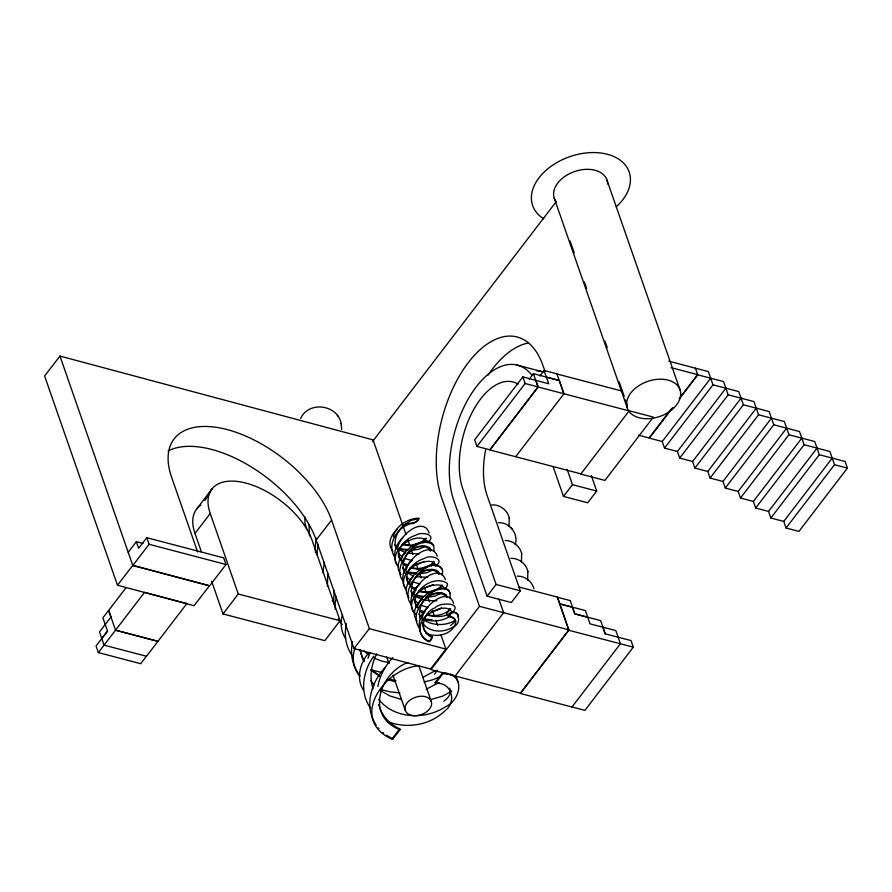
<?xml version="1.0" encoding="UTF-8"?>
<svg xmlns="http://www.w3.org/2000/svg" width="892" height="892" viewBox="0 0 892 892"><rect width="100%" height="100%" fill="white"/><g stroke="black" fill="none" stroke-linecap="round" stroke-linejoin="round"><path stroke-width="1.34" d="M457.942 681.889L456.537 677.697L452.679 674.831M452.3 612.391C447.583 603.672 433.501 610.362 427.491 615.012C417.411 621.122 417.166 637.624 429.175 641.671C437.593 635.728 423.332 634.101 423.243 627.031M397.854 550.855C395.424 537.943 423.354 514.706 429.097 533.07M414.167 597.707L414.178 597.194C419.541 589.489 429.03 584.539 438.451 584.962C440.715 585.152 443.937 586.033 444.149 588.765C445.242 588.898 448.33 585.654 447.271 583.446C434.627 573.969 409.149 591.017 416.419 606.917M341.681 429.531L341.145 423.611M414.245 597.149C410.654 602.167 410.621 609.649 415.159 614.097M437.281 556.207C431.137 538.712 404.578 560.756 406.05 573.255M445.442 579.633C439.299 562.138 412.728 584.182 414.2 596.681M304.741 516.468L304.986 523.069L306.792 529.391M422.362 620.107C420.701 607.575 448.13 585.264 453.56 603.349M309.022 524.596L309.479 535.902M401.422 561.124C400.084 547.933 435.842 530.116 433.88 550.721M409.573 584.55C409.06 572.764 436.467 556.575 441.986 569.732M417.735 607.976C416.118 594.451 453.649 576.778 449.891 598.186M446.859 597.283L446.513 595.332M435.943 565.952C433.635 557.745 420.901 562.361 415.538 565.216C406.841 569.319 399.07 581.328 406.418 590.002M327.743 573.556L327.409 586.122M393.361 536.85C394.509 529.881 400.173 524.63 406.183 521.497C409.25 519.924 412.561 518.809 415.984 518.375C422.73 516.97 414.914 524.607 411.078 523.571C397.598 527.049 386.37 544.098 394.621 557.043M315.846 537.831L315.21 550.442M334.11 590.27L333.597 603.984M377.851 686.572C379.713 675.645 385.322 665.577 392.848 657.538M352.608 641.538C350.634 650.335 351.292 659.857 355.272 668.03M438.663 574.069L438.541 572.263M346.464 623.664C344.011 634.212 345.538 645.875 351.738 654.895M433.824 561.425L431.338 566.03M441.986 584.851L439.756 589.144M509.02 526.626L509.254 518.085M521.43 562.261L521.664 553.72M527.629 580.079L527.874 571.527M515.152 544.666C518.821 534.085 509.566 521.909 498.349 522.712M430.446 550.855L430.457 549.026M425.595 538.311L422.908 542.894M324.32 562.194L322.949 572.686M342.573 614.621C340.22 621.891 340.789 630.12 344.557 636.821M367.983 658.296L370.124 652.598M318.165 544.321L316.76 554.824M336.418 596.748L335.08 603.449L335.169 609.136M449.992 608.89L446.502 614.053M354.994 648.216C351.493 657.571 353.299 668.654 359.866 676.236M450.014 593.581C448.776 585.709 436.143 589.222 431.605 592.857C423.154 598.376 417.021 609.437 420.634 619.516M458.075 617.219C459.636 613.395 454.441 611.689 451.508 611.912C441.875 618.914 457.485 615.157 455.667 622.917C452.422 634.859 435.853 638.114 425.774 633.086M376.703 653.903C371.217 664.518 369.154 677.34 373.079 688.825M441.741 574.76C446.424 565.45 432.207 563.131 426.621 567.613C416.452 572.486 408.503 584.751 412.472 596.09M300.637 418.515C308.665 400.408 338.18 404.656 341.235 423.945M437.359 670.215L434.493 674.33M210.2 491.726L204.825 500.245L212.017 488.905L196.764 508.83M373.781 656.178C362.866 670.851 359.242 692.761 370.626 708.215M128.203 552.338L136.331 541.712L142.965 543.451M117.476 585.219L132.852 565.338L209.419 585.832L194.032 605.713L117.476 585.219L44.6 375.956L59.976 356.075L132.796 565.539L209.731 585.743L226.01 564.491L223.714 557.89L146.767 537.686L138.639 548.312L136.331 541.712M132.796 565.539L149.075 544.287L146.767 537.686M126.051 587.716L108.701 610.373L115.559 630.243L157.94 641.37L146.522 656.278L104.063 645.139L99.469 631.926L110.965 617.041L108.59 610.418L102.881 617.866L107.553 631.101L101.844 638.549M107.475 631.079L96.057 645.986L98.354 652.587L140.702 663.704L146.411 656.256M98.354 652.587L144.504 592.399L186.885 603.527L157.973 641.281L115.592 630.153M201.559 552.315L194.991 533.438L210.233 513.513A62.083 32.614 37.4 0 1 245.902 483.085A62.083 32.614 37.4 0 1 312.055 540.206L340.086 620.709L324.833 640.646L223.022 613.952L211.638 581.249M223.022 613.952L238.275 594.016L210.233 513.513M372.51 441.573L556.352 201.503M539.783 375.989L544.009 370.47L548.758 383.783L522.835 376.903L474.655 439.812L476.952 446.413L489.842 449.802L538.021 386.894L533.416 373.681L529.19 379.2M396.16 549.238C393.015 540.663 397.208 531.075 403.697 525.265C408.703 522.054 416.43 524.686 418.883 518.207M476.952 446.413L525.132 383.504L522.835 376.903M535.869 380.405L538.166 387.005L489.953 449.969L580.904 473.864M515.643 456.726L563.956 393.773L559.351 380.572L546.462 377.182M429.175 641.671L432.364 636.921M448.341 616.651C456.949 603.984 464.13 623.497 452.723 627.132C443.502 633.164 429.063 632.539 422.418 622.973M485.627 449.981A65.149 34.576 -75.3 0 0 487.065 495.35L520.304 590.805L511.328 602.535L487.099 596.179L496.086 584.45L462.837 488.994A65.149 34.576 -75.3 0 1 472.548 411.669A65.149 34.576 -75.3 0 1 518.118 384.118M591.296 475.536L596.692 491.046L587.716 502.776L563.488 496.42L572.474 484.69L567.067 469.181M544.912 371.183L542.949 365.53A97.875 51.948 -75.3 0 0 468.267 362.643A97.875 51.948 -75.3 0 0 441.663 497.792L479.461 606.337L430.981 669.647L520.404 693.162L568.884 629.852L557.478 597.116L518.854 586.969M399.705 728.842L400.006 729.734L392.569 739.446L392.268 738.543L399.705 728.842C390.663 724.694 383.125 717.112 379.669 707.724M388.065 721.673C407.075 729.21 430.78 725.062 445.32 710.422C457.362 701.491 451.196 681.343 435.452 683.462L435.118 682.558L442.555 672.858L444.283 672.936M435.452 683.462L442.878 673.761C466.014 672.791 461.354 699.975 445.253 706.921C425.149 719.989 394.297 719.153 378.71 699.384M455.143 676.024L503.634 612.681M671.687 408.48L649.108 437.972L638.494 435.173M679.213 398.646L697.622 374.618L671.074 367.649M672.724 407.566L649.32 438.128L662.221 441.518L664.518 448.118L677.407 451.497L679.704 458.098L692.593 461.487L694.901 468.088L707.791 471.478L710.088 478.079L722.977 481.457L725.274 488.058L738.163 491.447L740.471 498.048L753.361 501.438L755.658 508.039L768.547 511.417L770.844 518.029L783.745 521.407L786.042 528.008L798.931 531.398L847.4 468.099L845.103 461.498L819.313 454.73L814.719 441.518L788.941 434.75L784.336 421.548L758.557 414.78L753.952 401.578L728.173 394.81L723.579 381.598L697.789 374.83L695.359 368.14M679.403 398.835L697.789 374.83M662.221 441.518L710.679 378.219M664.518 448.118L712.987 384.82L708.382 371.618L668.81 361.171M677.407 451.497L725.876 388.198M679.704 458.098L728.173 394.81M692.593 461.487L741.062 398.189M587.672 617.242L574.771 613.852L570.256 600.606L557.366 597.216L568.784 630.276L520.393 693.474L571.962 707.01L620.419 643.768L615.826 630.566L589.969 623.842L585.442 610.596L559.663 603.817M694.901 468.088L743.359 404.79L738.766 391.588L712.987 384.82M707.791 471.478L756.26 408.179M710.088 478.079L758.557 414.78M722.977 481.457L771.446 418.17M725.274 488.058L773.743 424.77L769.149 411.558L743.359 404.79M738.163 491.447L786.633 428.149M740.471 498.048L788.941 434.75M602.858 627.232L605.155 633.833L631.012 640.556L633.309 647.157L584.918 710.355L572.017 706.977M753.361 501.438L801.83 438.139M755.658 508.039L804.127 444.74L799.533 431.538L773.743 424.77M768.547 511.417L817.016 448.13M770.844 518.029L819.313 454.73M783.745 521.407L832.214 458.109M786.042 528.008L834.511 464.71L829.906 451.508L804.127 444.74M440.882 634.669L445.922 649.142L430.546 669.033L353.979 648.54L316.181 539.995L331.568 520.114A97.875 51.134 37.7 0 0 227.56 429.688A97.875 51.134 37.7 0 0 171.621 477.287L197.6 551.914M353.979 648.54L369.366 628.648L331.568 520.114M369.21 652.387C360.145 662.299 355.774 678.054 363.3 690.085M426.51 538.266L420.411 542.749M385.411 667.249C371.997 681.131 364.638 703.409 374.016 721.427M450.705 608.835C444.606 615.045 434.817 617.008 426.599 614.443M418.604 585.185C410.944 592.199 407.51 605.568 415.248 613.774M434.114 562.283L429.007 565.952M442.265 585.709L435.831 590.002M402.682 537.954C394.788 544.912 391.477 557.779 398.256 566.576M418.995 584.795L419.82 584.048M427.558 607.842C416.977 615.948 415.271 635.483 429.041 641.27M403.697 525.265L411.223 520.337L419.028 518.62M450.337 615.826C442.845 621.635 432.185 621.98 423.421 619.215M405.336 553.04C398.936 557.812 395.123 567.925 401.054 574.548M413.498 576.466C407.243 581.171 403.362 590.95 408.926 597.629M428.684 541.645C436.723 534.018 420.723 531.576 415.895 535.155C405.972 538.166 394.632 549.026 400.107 560.076M397.576 529.279C390.964 534.018 386.827 544.321 392.893 551.122M412.505 559.92C403.808 566.532 398.858 580.391 406.451 589.612M422.462 599.234C415.783 603.873 411.257 614.019 417.088 621.055M441.685 592.834L435.129 596.079L427.045 597.417M431.215 549.751L429.71 550.765M439.377 573.177L438.184 573.991M451.898 691.01L442.7 696.128L430.368 699.674M443.837 701.19C447.773 698.447 452.422 693.196 449.624 688.167M433.256 569.62L427.424 572.519L419.43 573.969M452.612 612.336C462.524 602.189 439.89 602.212 435.185 607.731C422.641 612.336 417.835 632.116 432.497 637.323M438.217 683.038L426.142 689.204M435.787 670.427L422.585 677.507M447.249 596.804L446.658 597.216M455.411 620.23C445.911 626.162 432.587 625.972 423.354 619.583M424.826 546.395L418.816 549.238L410.733 550.576M435.709 565.896C445.9 559.139 430.223 554.099 424.536 558.425C414.301 561.302 402.437 572.619 408.48 583.87M441.629 607.787L436.924 610.239L431.416 611.678M433.088 584.617L424.302 588.073M424.536 561.447L415.103 564.826M451.709 612.938C444.216 617.175 434.839 617.509 426.744 614.878M450.516 625.571L454.541 621.992L454.563 618.58M425.952 596.871C431.839 593.816 440.626 590.281 446.401 595.154M410.097 549.762C415.85 546.852 423.756 543.886 429.676 547.811M408.079 662.388C379.368 673.126 365.174 716.376 400.006 729.734M439.901 676.872L432.598 679.827L424.057 681.967M428.573 566.175L427.212 566.777M420.589 572.006C425.83 569.865 432.754 567.669 437.827 571.237M419.519 543.161L410.989 545.213L402.627 544.321M434.906 590.393L433.467 590.894M425.796 567.312L418.08 568.683L410.788 567.747M432.977 591.05L425.707 592.121L418.939 591.173M418.56 665.8C383.415 668.788 348.237 720.089 392.569 739.446M436.89 600.651L435.853 600.784M423.254 588.252L422.206 588.386M427.692 577.358L415.817 576.723M419.017 553.999L407.131 553.163M434.794 600.896L423.444 600.015M407.666 549.55L399.304 548.658M415.817 572.976L406.964 571.928M423.979 596.402L415.126 595.354M432.129 619.828L423.276 618.78M491.715 504.917C499.855 504.27 507.771 510.358 509.321 518.352M418.883 574.002L417.802 574.024M413.509 546.25L402.281 544.599M510.893 558.336C518.843 557.991 526.414 564 527.93 571.805M517.092 576.154C524.73 575.842 532.067 581.35 533.929 588.742M429.275 593.113L418.593 591.452M420.578 569.687L409.941 567.847M505.24 540.519C513.012 540.44 520.237 546.383 521.731 553.988M448.197 616.249L451.921 616.818L454.441 618.412M435.118 682.558L439.254 682.882M408.001 550.576L398.958 548.937M416.163 574.002L407.109 572.363M399.95 692.861L390.183 691.869L380.817 689.572M423.221 597.372L415.271 595.789M445.108 672.992L447.45 673.293M412.071 560.622L404.622 558.47M408.759 564.959L402.693 563.443M425.071 611.812L419.485 610.485M395.948 680.54L389.035 679.18M419.708 583.981L412.327 581.662M427.87 607.407L420.489 605.088M389.637 662.778L381.598 661.072L374.116 658.106M415.862 588.252L411.814 587.237M381.029 672.323L371.964 670.059M401.545 699.473L390.161 696.039L380.393 690.664M395.223 681.711L387.128 679.492M544.009 370.47L556.909 373.848L563.856 393.762M556.965 373.982L622.226 391.12M516.914 365.04L541.143 371.395M533.416 373.681L559.206 380.449M525.132 383.504L538.021 386.894M538.166 387.005L629.116 410.9M834.511 464.71L847.4 468.099M572.474 484.69L596.692 491.046M496.086 584.45L520.304 590.805M559.585 603.873L572.474 607.251L574.771 613.852L600.628 620.576L605.233 633.788M479.461 606.337L568.884 629.852M568.784 630.276L633.309 647.157M149.075 544.287L226.01 564.491M238.275 594.016L340.086 620.709M59.976 356.075L373.046 439.879L406.05 534.643M369.366 628.648L445.922 649.142M422.418 599.725L415.193 596.157M450.259 673.928L450.895 674.129M405.592 552.717L399.259 549.595M413.252 575.976L407.042 572.731M416.051 590.08L410.755 586.367M412.728 594.418L411.814 593.961M392.268 738.543L386.359 735.198M412.405 594.596L411.513 594.128M423.745 613.283L419.619 610.474M420.422 617.621L419.53 617.141M407.12 566.598L402.805 563.554M415.282 590.025L410.643 586.657M423.432 613.451L419.463 610.719M379.713 676.303L370.816 670.182M406.986 566.197L402.593 562.941M379.401 675.389L371.172 669.624M402.448 557.199L398.222 553.096M418.761 604.04L414.256 599.547M410.197 580.335L406.384 576.522M368.34 654.605L364.103 651.037M382.835 732.499L383.683 733.213M413.442 594.629L410.855 591.095M421.593 618.056L418.827 614.131M511.228 527.997L512.053 528.934M396.505 547.119L394.732 544.622M404.667 570.545L402.693 567.669M374.216 685.134L370.726 680.373M341.614 623.809L342.26 624.567M437.983 571.404L438.451 572.084M378.219 727.794L378.922 728.63M398.3 566.186L397.698 565.405M359.967 675.367L358.617 673.627M403.652 581.64C389.692 567.056 416.887 534.988 431.026 550.687M340.989 623.029L339.306 620.62M340.365 621.2L341.023 622.081M411.513 604.676C398.222 590.002 425.216 558.515 439.176 574.113M419.664 628.102C406.663 613.183 432.575 582.621 447.26 597.283M352.362 655.787L353.02 656.668M429.966 548.134L430.379 548.848M337.812 416.051L337.343 415.416M357.993 672.735L355.752 669M375.643 724.259L376.246 725.163M397.464 565.517C386.771 550.353 417.69 529.235 427.837 541.912M408.625 583.691L406.306 577.793M416.787 607.117L414.312 600.227M332.315 600.617L332.883 601.554M345.037 637.646L345.55 638.471M400.207 559.853L398.245 554.857M364.248 661.195L360.691 653.212M374.528 722.386L375.075 723.323M338.324 618.959L338.793 619.795M364.014 661.686L361.817 656.434L360.702 649.967M404.5 573.121C397.397 557.511 419.753 533.884 433.913 545.469M442.555 672.858L442.878 673.761M606.939 180.017L680.027 389.882A27.875 18.542 -19.2 0 1 645.652 418.705A27.875 18.542 -19.2 0 1 635.327 388.288A27.875 18.542 -19.2 0 1 680.027 389.882M570.1 240.985L574.225 252.826M584.305 281.783L586.601 288.361M604.932 341.012L607.229 347.59M619.137 381.809L624.177 396.282M625.247 399.772L627.399 405.949M554.233 198.169L627.31 408.034M553.107 466.594L563.488 496.42M498.907 599.112L503.623 612.715M487.099 596.179L453.861 500.724A82.51 43.786 -75.3 0 1 470.552 395.111A82.51 43.786 -75.3 0 1 532.011 375.376M407.878 539.905L409.718 545.168M411.547 550.442L412.929 554.389M416.129 563.599L418.426 570.178M419.798 574.125L421.169 578.072M424.38 587.293L426.22 592.556M428.048 597.818L429.42 601.766M432.631 610.975L434.46 616.238M435.842 620.196L437.671 625.459M418.972 666.112L431.293 701.502A13.748 9.143 -19.2 0 1 414.345 715.707A13.748 9.143 -19.2 0 1 409.25 700.711A13.748 9.143 -19.2 0 1 431.293 701.502M386.582 656.713L388.867 663.269M392.971 675.066L405.303 710.456M379.29 706.687L378.643 704.58M423.098 626.563L422.362 622.649M359.855 650.012L360.1 651.082M315.344 551.557L315.5 552.672M536.627 370.782A82.51 43.786 -75.3 0 1 543.306 372.02M194.991 533.438A62.083 32.614 37.4 0 1 200.968 505.006M543.741 218.808A51.1 33.996 -19.2 0 1 547.287 169.224A51.1 33.996 -19.2 0 1 616.472 157.828A51.1 33.996 -19.2 0 1 616.227 206.866M168.12 450.973A97.875 51.134 37.7 0 1 249.749 465.992A97.875 51.134 37.7 0 1 316.181 539.995M556.106 201.692A27.875 18.542 -19.2 0 1 574.626 171.532A27.875 18.542 -19.2 0 1 607.608 183.953M487.991 375.22A97.875 51.948 -75.3 0 1 528.61 342.929M629.228 410.766L580.748 474.076L604.91 480.42L653.39 417.11L629.228 410.766"/></g></svg>
